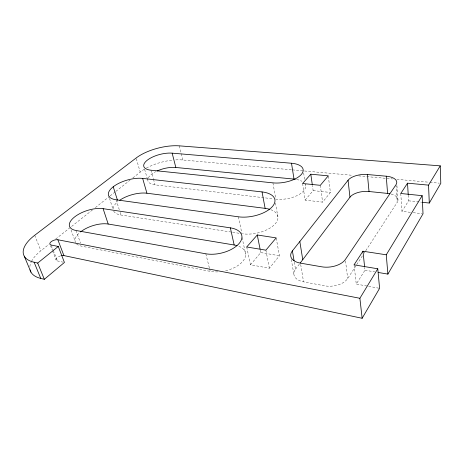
<?xml version="1.0" encoding="UTF-8"?>
<svg xmlns="http://www.w3.org/2000/svg" width="464" height="464" viewBox="0 0 464 464"><rect width="100%" height="100%" fill="white"/><g stroke="black" fill="none" stroke-linecap="round" stroke-linejoin="round"><path stroke-width="0.35" stroke-dasharray="2.32 1.74" d="M378.891 288.19L356.265 284.067L364.965 270.216L364.669 267.403M410.385 212.338L401.963 211.358L408.587 200.819L408.245 195.176M294.315 262.148L295.51 269.195A17.075 9.947 -7.9 0 0 303.543 281.834L324.522 285.795A17.464 10.266 -6.4 0 0 347.681 278.528L356.323 265.234M356.717 264.631L362.61 255.565M364.182 253.147L365.365 251.331M365.754 250.728L397.19 202.374L396.001 185.507M295.51 269.195L299.355 264.161M246.703 246.981L250.467 264.782L269.387 268.227L279.444 255.739L276.179 237.893M302.609 183.512L305.121 200.106L322.608 202.142L330.403 192.456L328.274 175.833M250.467 264.782L260.78 252.578L260.217 249.765M305.121 200.106L313.148 190.605L312.434 185.617M31.523 261.365A39.191 18.531 -20.2 0 1 40.913 250.746L48.859 244.453M55.668 239.059L92.545 209.85M95.381 207.599L109.562 196.365M110.13 195.918L115.24 191.876M115.803 191.423L129.99 180.189M132.826 177.944L140.203 172.098A32.364 13.665 -14.6 0 1 145.824 168.386M175.81 159.894A32.364 13.665 -14.6 0 1 182.88 159.993L291.67 169.824M292.39 169.894L352.907 175.357M358.672 175.879L392.532 178.942M396.853 179.33L429.275 182.259M429.995 182.329L439.362 183.17M313.148 190.605L330.403 192.456M408.587 200.819L421.445 202.2M413.192 212.663L422.321 213.724M147.917 178.971A18.357 7.778 -14.6 0 0 155.046 184.858L272.936 198.807M113.68 211.143A21.791 9.709 -16.3 0 0 120.965 215.018L231.948 232.174M232.667 232.284L241.257 233.612M260.78 252.578L279.444 255.739M364.965 270.216L374.692 271.863M217.865 271.881A23.554 12.888 -13.3 0 1 210.227 271.376L81.676 246.21A21.06 9.767 -18.5 0 1 75.922 243.194M60.569 255.85A4.936 2.32 -20.5 0 0 56.306 258.61A4.936 2.32 -20.5 0 0 57.426 260.936L63.017 262.16M34.707 235.277L40.913 250.746M50.483 245.665L52.293 250.293M52.548 250.954L56.167 260.205M51.226 245.044L53.035 249.678M53.29 250.34L57.426 260.936M71.044 229.999L75 240.793M75.974 230.48L80.487 242.933M109.498 198.354L113.019 209.264M116.133 199.793L119.283 209.722M120.124 212.367L120.965 215.018M136.317 158.671L140.203 172.098M144.629 169.337L147.964 181.047M150.951 170.207L153.294 178.576M153.485 179.278L155.046 184.858M205.819 253.791L209.38 267.995M209.548 268.668L210.227 271.376M179.348 145.858L182.88 159.993M242.092 237.556L245.682 254.347M238.368 216.81L241.976 233.728M265.878 250.171L269.387 268.227M272.931 182.868L275.813 199.143A20.631 9.744 -9.7 0 0 297.65 195.321A20.631 9.744 -9.7 0 0 305.126 184.376M275.442 202.93L277.936 216.932M291.322 259.504L293.892 274.392M300.695 264.521L303.543 281.834M303.647 172.944L304.593 179.272M305.324 184.196L305.532 185.6M320.311 185.316L322.608 202.142M345.523 260.913L347.681 278.528M354.055 264.834L356.265 284.067M396.935 185.646L397.961 200.367M400.768 193.494L401.963 211.358M29.847 266.69A39.191 18.531 -20.2 0 1 31.245 261.922M146.351 168.096A32.364 13.665 -14.6 0 1 172.005 160.208M391.135 194.051A15.37 7.552 -4.9 0 1 397.19 202.374M113.158 208.649A21.791 9.709 -16.3 0 1 117.908 201.579M270.779 209.687A24.354 12.366 -11.3 0 1 273.29 225.707A24.354 12.366 -11.3 0 1 242.597 233.815M75.562 242.637A21.06 9.767 -18.5 0 1 80.226 232.174M238.861 246.274A23.554 12.888 -13.3 0 1 244.337 259.121A23.554 12.888 -13.3 0 1 224.762 270.97M296.606 179.475A20.631 9.744 -9.7 0 1 301.936 181.302M148.347 177.857A18.357 7.778 -14.6 0 1 155.742 171.634"/><path stroke-width="0.7" d="M61.782 255.577A4.936 2.32 -20.5 0 1 63.904 255.577L362.14 318.275L379.598 288.318L377.777 268.784L354.055 264.834L362.964 251.221L386.263 254.8L422.147 195.669L400.768 193.494L407.52 183.181L428.539 185.136L440.243 165.845L179.348 145.858A32.77 13.195 -14.5 0 0 136.126 158.004L34.707 235.277A39.771 17.968 -19.8 0 0 34.092 262.218L40.762 278.406L44.335 279.311L64.415 262.462L58.273 246.459L51.226 245.044A5.005 2.25 -20.1 0 1 51.139 241.727A5.005 2.25 -20.1 0 1 57.861 239.76L359.884 298.277L377.777 268.784M378.166 272.455L387.887 274.102L423.023 213.805L422.147 195.669M422.159 202.275L429.299 203.041L440.8 183.303L440.243 165.845M300.208 263.042L349.949 197.212A15.039 7.366 -5.9 0 1 369.019 191.51L387.591 193.418A15.37 7.552 -4.9 0 1 389.772 193.737M299.825 241.524L348.058 180.258A15.266 7.146 -6.2 0 1 367.413 174.528L386.239 176.198A15.608 7.337 -5.4 0 1 395.949 184.805L345.349 259.504A17.771 10.017 -6.9 0 1 321.767 266.817L300.469 263.14A17.371 9.698 -8.2 0 1 292.395 250.873L299.825 241.524L302.766 259.689M257.265 234.987L246.703 246.981L265.878 250.171L276.179 237.893L257.265 234.987L260.078 249.058M310.805 174.209L302.609 183.512L320.311 185.316L328.274 175.833L310.805 174.209L312.33 184.904M34.092 262.218L37.688 263.059L58.273 246.459M172.156 153.161L291.502 163.241A20.921 9.437 -9.9 0 1 300.997 174.824A20.921 9.437 -9.9 0 1 272.931 182.868L150.951 170.207A18.589 7.511 -14.5 0 1 147.111 160.324A18.589 7.511 -14.5 0 1 172.156 153.161L175.844 167.469L294.008 179.104A20.631 9.744 -9.7 0 1 295.33 179.261M142.651 178.402L262.038 191.922A24.72 12 -11.4 0 1 271.904 207.101A24.72 12 -11.4 0 1 238.368 216.81L116.133 199.793A22.081 9.39 -16.1 0 1 112.926 187.021A22.081 9.39 -16.1 0 1 142.651 178.402L146.931 193.227L265.124 208.359A24.354 12.366 -11.3 0 1 269.567 209.281M103.107 208.672L230.359 227.853A23.937 12.534 -13.3 0 1 238.479 244.186A23.937 12.534 -13.3 0 1 205.819 253.791L75.974 230.48A21.361 9.46 -18.2 0 1 74.426 217.082A21.361 9.46 -18.2 0 1 103.107 208.672L108.199 224.037L234.175 244.998A23.554 12.888 -13.3 0 1 236.965 245.624M24.261 256.186L30.937 272.13M37.688 263.059L44.335 279.311M57.861 239.76L63.904 255.577M113.228 186.783L117.485 200.233M230.359 227.853L234.175 244.998M262.038 191.922L265.124 208.359M292.395 250.873L294.072 260.739M291.502 163.241L294.008 179.104M359.884 298.277L362.14 318.275M348.058 180.258L349.949 197.212M362.964 251.221L364.594 266.701M367.413 174.528L369.019 191.51M386.263 254.8L387.887 274.102M386.239 176.198L387.591 193.418M407.52 183.181L408.204 194.474M428.539 185.136L429.299 203.041M119.753 200.21A21.791 9.709 -16.3 0 1 146.931 193.227M40.762 278.406A39.191 18.531 -20.2 0 1 30.044 269.839M80.73 231.774A21.06 9.767 -18.5 0 1 108.199 224.037M157.052 171.001A18.357 7.778 -14.6 0 1 175.844 167.469"/></g></svg>
